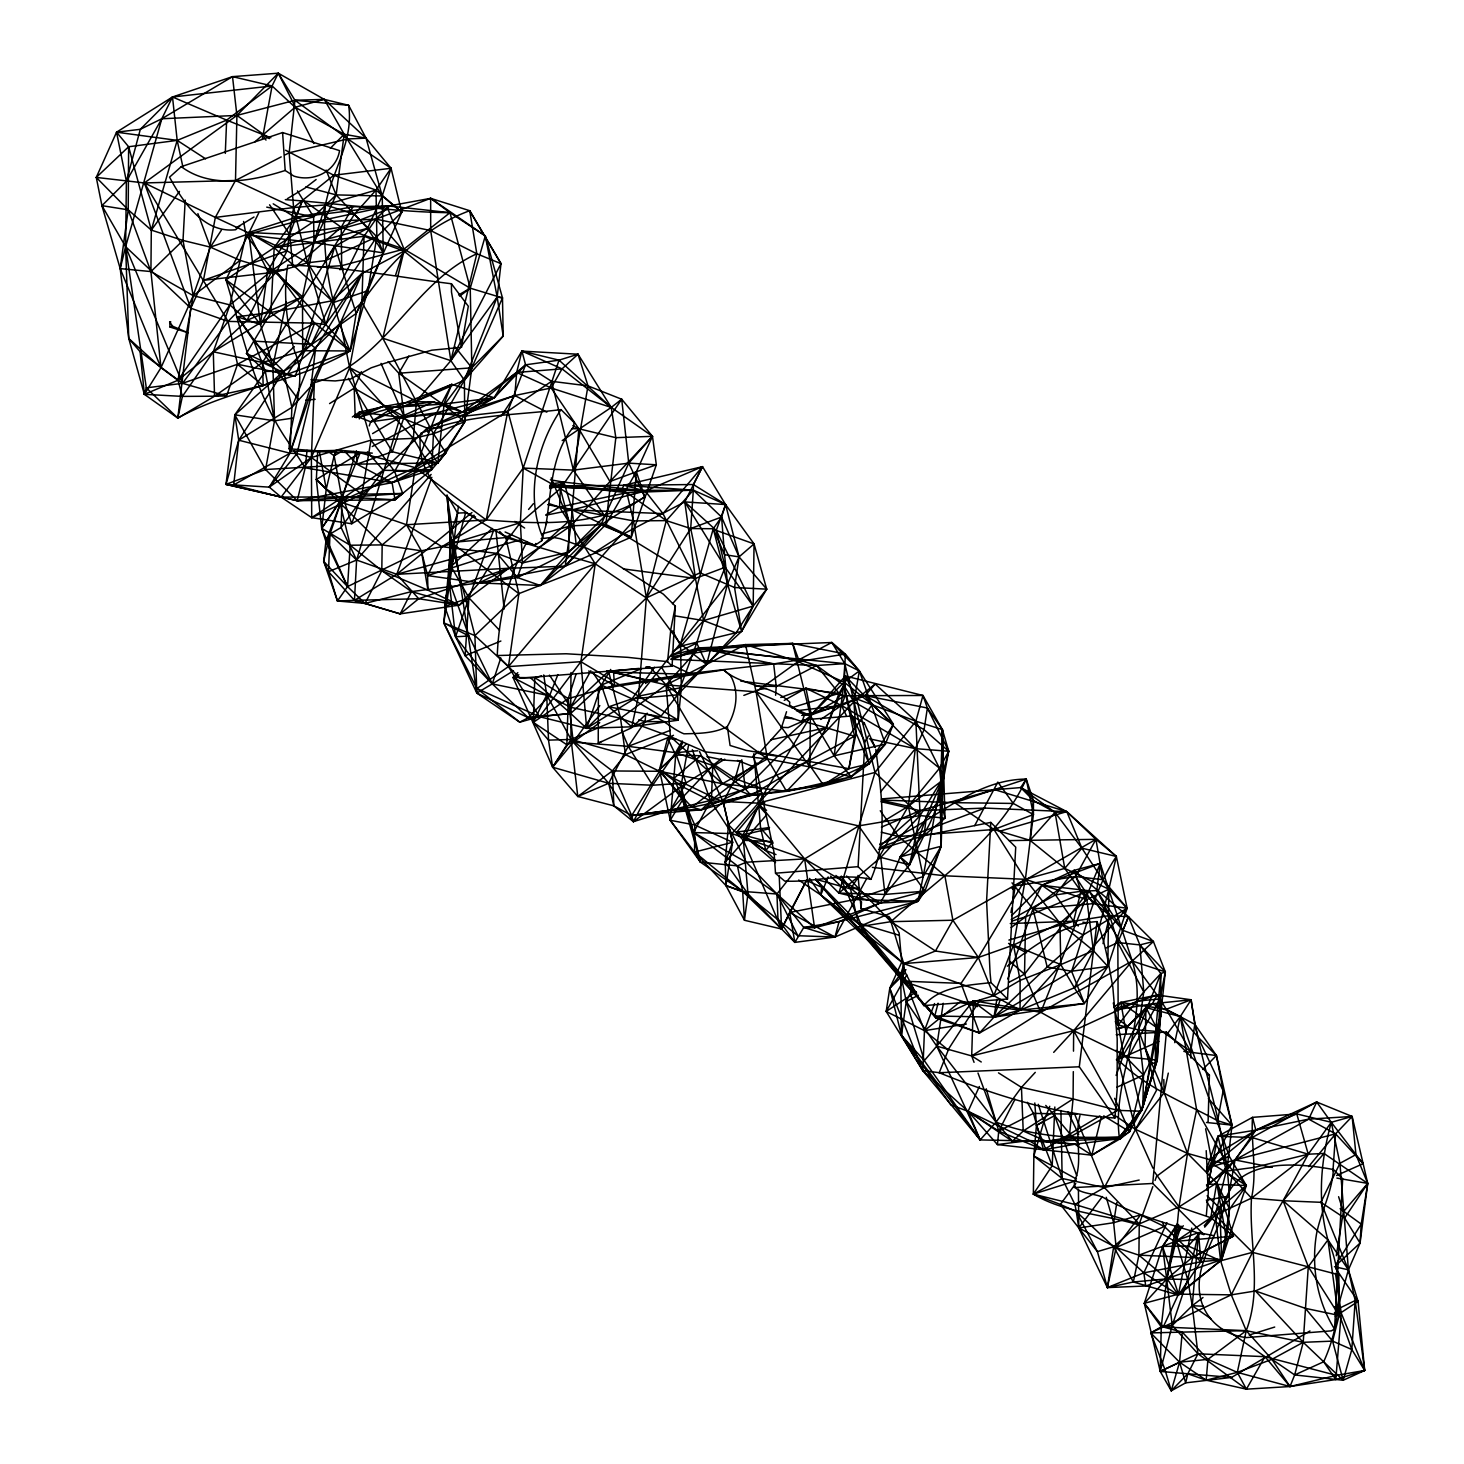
<?xml version="1.0" encoding="UTF-8"?>
<svg xmlns="http://www.w3.org/2000/svg" width="1464" height="1464" viewBox="0 0 1464 1464"><rect width="100%" height="100%" fill="white"/><g stroke="black" fill="none" stroke-linecap="round" stroke-linejoin="round"><path stroke-width="1.5" d="M262.367 138.842L272.084 85.955L226.645 120.121L177.181 140.379L128.631 146.748L96.276 177.419L144.35 182.945L228.055 321.403L237.516 364.262L263.154 385.636L262.513 362.505L334.908 246.3L367.574 228.293L382.232 195.975L391.071 168.269L347.792 138.952L294.959 100.284L278.27 73.2L272.084 85.955L232.52 76.64L236.912 115.418L235.503 180.475L215.336 217.404L203.441 280.338L190.796 308.19L177.821 418.1L214.549 396.213L262.513 362.505L302.664 350.72L356.191 313.461L367.885 290.695L383.257 252.869L382.232 195.975L366.055 138.147L344.186 134.249L295.088 107.256L272.084 85.955L172.514 96.99L161.809 118.749L125.63 246.684L128.759 338.495L140.123 351.726L144.369 394.328L182.396 396.396L214.549 396.213L263.154 385.636L287.255 374.327L350.134 350.957C330.114 304.878 321.403 255.029 325.447 204.905C331.907 170.959 354.013 141.056 348.615 105.298L324.221 99.369L294.959 100.284L236.912 115.418L161.809 118.749L140.324 129.308L116.553 132.181L96.276 177.419L101.931 205.655L120.194 268.607L160.985 367.702L177.986 380.237L182.396 396.396L177.821 418.1L144.369 394.328L128.759 338.495L120.194 268.607L128.21 209.828L128.631 146.748L116.553 132.181L172.514 96.99L232.52 76.64L278.27 73.2L324.221 99.369L366.055 138.147L391.071 168.269L401.758 212.189L356.191 313.461L350.134 350.957C296.277 383.019 232.245 387.594 177.821 418.1L146.309 387.85L125.63 246.684L126.38 181.28L116.553 132.181L177.181 140.379L205.619 158.826M859.551 887.971L850.529 888.886L815.485 879.205L902.867 981.154L936.228 1018.121L968.436 1003.407L993.818 995.685L1013.509 945.03L1025.367 879.315L1033.419 814.551L1033.456 800.534L1026.227 779.068C970.248 779.562 930.061 826.245 879.791 844.179M388.161 361.553L398.757 373.228L444.013 405.125L464.82 421.705L433.435 433.728L413.324 438.395L370.996 440.17L311.375 457.518L269.285 487.146L290.018 453.218L314.376 382.635L362.011 273.384L331.962 300.815L270.895 312.473L237.388 316.755L253.876 341.149L283.558 371.38L234.862 414.824L238.724 440.207L233.691 484.932L281.106 497.101L311.375 457.518L349.64 367.684L361.882 302.572L364.042 236.271L375.919 219.106L388.838 205.985L430.654 198.335L469.724 210.706L500.999 263.648L497.174 297.027L464.363 380.237L433.435 433.728L431.807 469.523L395.005 499.791L297.192 500.688L225.987 484.383L234.862 414.824L265.313 371.362L283.558 371.38C314.431 353.94 335.439 325.374 361.882 302.572C389.57 263.081 423.444 227.597 469.724 210.706L500.999 263.648L450.857 360.656L416.453 401.209L413.324 438.395L394.603 471.371L361.901 494.228L311.722 517.652L281.106 497.101L269.285 487.146L225.987 484.383L238.724 440.207L283.558 371.38L311.484 344.333L362.011 273.384L403.973 251.076L437.974 278.526L450.857 360.656L464.363 380.237L464.82 421.705L445.843 452.87L437.864 462.917L392.096 482.663L297.192 500.688L225.987 484.383L265.533 469.523L356.887 464.143L437.864 462.917L464.82 421.705L471.847 367.812L470.237 288.188L449.979 212.683L430.654 198.335L375.919 219.106L274.189 247.636L225.932 279.77C243.372 336.281 255.12 396.415 290.494 445.257M647.289 713.206L631.24 727.992L598.227 743.145L598.428 689.05L723.673 669.945C742.431 686.506 771.18 684.512 789.791 702.189L789.517 704.824L799.82 712.675L804.761 714.286L801.961 721.587L788.199 727.59L780.715 727.297M682.572 743.2L675.691 755.058L673.824 778.445L694.723 824.964L694.577 852.085L700.378 862.095L742.669 891.375L797.862 935.716L834.974 937.033L918.074 901.275L924.955 891.137L941.169 846.247L943.145 777.018L942.395 729.621L922.961 695.492L845.35 676.002L811.349 714.853L754.289 767.063L710.498 800.863L693.607 832.558L700.378 862.095L737.453 865.883L746.274 862.223L804.651 858.911L858.673 825.897L920.087 815.558L945.03 818.211L942.395 729.621L927.371 708.009L922.961 695.492L845.112 695.729L805.932 688.263L780.751 697.468M904.112 963.605L900.708 974.072L906.253 1001.504L936.759 1046.138L996.051 1122.101C1035.139 1137.308 1077.833 1139.047 1119.301 1137.308L1141.243 1111.231L1157.255 1060.119L1160.604 1015.979L1160.824 973.578L1139.852 944.921L1128.506 916.739L1074.1 870.366L1041.911 885.299L1011.496 915.769M336.061 451.644L334.14 455.725L342.045 499.004L329.986 534.049L323.672 561.353L328.503 571.71L337.452 600.99L354.453 600.35L400.184 613.874L459.367 605.089L479.167 582.91L497.101 553.41L520.379 522.685L560.328 488.628L573.394 470.127L588.016 385.892L578.024 354.215L521.916 351.104L525.576 364.81L507.843 411.219L523.197 468.077L560.328 488.628L568.892 521.202L568.673 552.111L540.308 585.49L479.167 582.91L427.561 575.59L421.339 550.83L406.498 524.734L415.3 467.675L436.73 412.738L451.772 384.392L494.155 397.732L525.576 364.81L559.01 360.162L578.024 354.215L611.238 407.413L652.468 436.327L656.329 464.802L631.277 537.142L565.196 566.202L479.167 582.91L411.476 591.602L365.048 603.424L337.452 600.99L323.672 561.353L325.886 541.424L342.045 499.004L355.715 452.376M570.978 672.543L570.667 713.48L586.661 728.34L631.734 726.803L678.216 720.178L681.327 687.586L680.54 643.977L713.261 528.742L721.569 517.03L725.577 504.549L702.5 466.65L623.902 485.279L549.787 486.121M671.665 659.441L697.413 649.943L745.487 644.599L792.664 643.428L810.379 715.603L809.885 766.935L786.552 791.31L750.995 795.391L691.777 807.231L631.679 815.539L613.855 805.859L577.804 796.471L552.642 767.228L513.059 677.503L517.817 672.635M902.099 961.299L889.783 988.218L886.178 1011.441L922.814 1070.605L980.166 1139.907L1046.54 1141.371L1069.269 1137.382L1073.075 1098.933L1073.313 1071.63M1073.496 1051.152L1073.661 1030.674L1132.221 961.006L1153.412 941.517L1128.506 916.739L1109.639 915.549L1073.57 921.222L1010.27 923.528M911.011 982.472L910.864 995.593L924.461 1030.656L922.814 1070.605L968.107 1111.322L997.423 1144.592L1091.833 1155.188L1120.546 1138.571L1129.604 1131.654L1142.853 1107.296L1155.297 1063.87L1165.344 971.895L1153.412 941.517L1122.943 930.372L1088.85 890.734L1041.911 885.299L1025.642 916.775L1011.148 927.536M820.718 719.446L841.507 705.465L845.112 695.729L845.35 676.002L915.329 748.635L939.522 768.234L940.931 781.52L941.169 846.247L918.074 901.275L814.57 927.737L803.773 927.462L776.927 894.028L746.274 862.223L693.607 832.558L682.627 799.765L680.98 785.967L688.464 745.67M1115.605 1009.995L1152.278 1003.792L1180.295 1016.547L1229.193 1156.139L1246.34 1185.511L1221.671 1259.626L1192.172 1257.466C1152.333 1210.325 1083.214 1223.886 1033.364 1194.13L1033.859 1155.993L1036.439 1125.377L1034.792 1102.978M881.456 798.941L1020.719 787.577L1066.78 811.642L1116.355 856.458L1108.852 889.197L1107.845 966.423L1084.366 1003.517L993.983 1017.132L934.746 1015.979L924.461 1004.341M592.591 672.141L601.393 685.079L608.768 706.819L631.734 726.803L661.124 716.061L677.576 694.869L681.327 687.586L741.589 631.405L753.173 606.059L754.052 543.913L725.577 504.549L693.387 484.529L623.902 485.279L621.267 490.44L556.412 486.908L549.952 485.206M905.996 969.717L900.708 974.072L889.783 988.218L901.476 1035.359L950.85 1104.899L968.107 1111.322L998.759 1131.105L1043.539 1149.826L1074.96 1144.226L1120.546 1138.571L1141.682 1110.169L1155.297 1063.87L1155.718 1031.351L1160.824 973.578L1165.344 971.895L1139.852 944.921L1117.837 942.541L1105.594 948.196M572.131 428.641L578.829 428.769L615.832 437.681L652.468 436.327L628.733 463.136L600.954 524.862L565.196 566.202L508.795 568.27L418.704 598.721L400.184 613.874L365.048 603.424L347.535 586.607L325.886 541.424L321.696 528.321L339.703 501.658L415.3 467.675L464.07 416.197L525.576 364.81L551.562 381.299L588.016 385.892L621.706 399.233L652.468 436.327L609.957 481.51L570.85 525.832L508.795 568.27L479.167 582.91L517.414 577.548L540.308 585.49L565.196 566.202L605.84 524.441L615.832 437.681L611.238 407.413L559.01 360.162L521.916 351.104L516.664 372.442L494.155 397.732L427.214 428.092L383.257 470.292L341.094 527.498L329.986 534.049L328.503 571.71L354.453 600.35L365.048 603.424L381.793 570.686L382.177 544.901L316.352 479.478L317.725 450.875M1008.788 982.362L1024.526 974.182L1088.85 890.734L1132.221 961.006L1165.344 971.895L1159.946 998.979L1157.255 1060.119L1128.305 1057.136L1073.661 1030.674L1040.758 1012.319L1024.526 974.182L1025.642 916.775L1088.85 890.734L1100.251 863.412L1074.1 870.366L1055.489 894.888L1011.185 919.502M1309.951 1330.959L1231.59 1377.404L1185.675 1382.858L1171.255 1390.8L1160.22 1371.402L1161.263 1326.841L1166.68 1279.06L1176.214 1240.594L1175.574 1228.076L1177.934 1224.27M359.32 418.924L359.467 412.079C392.681 404.851 431.002 392.974 462.258 412.208L514.816 395.518L551.159 387.978L611.238 407.413L621.706 399.233L628.733 463.136L644.709 496.9L600.954 524.862L568.673 552.111L517.414 577.548L497.101 553.41L441.89 546.676L421.339 550.83L347.535 586.607L337.452 600.99M1139.175 1180.057L1104.387 1187.542L1062.15 1178.483L1033.364 1194.13L1074.924 1204.469L1104.387 1187.542L1156.542 1090.241L1145.049 1047.584L1145.964 1007.58L1152.278 1003.792L1191.129 999.766C1202.566 1085.849 1246.816 1171.969 1221.671 1259.626L1178.483 1295.091L1133.356 1281.988L1107.37 1287.588L1078.785 1227.967L1060.375 1204.415L1033.364 1194.13L1052.195 1165.747L1054.83 1107.004M672.269 652.084L680.943 646.045L741.589 631.405L766.697 589.15L754.052 543.913L739.046 556.887L727.535 583.898L638.524 696.15L586.661 728.34L539.466 716.701L519.757 722.173L476.825 693.058L447.032 495.198L450.235 535.586L449.027 580.549L444.708 606.517L455.56 636.767L465.131 655.707L492.27 683.908L528.266 717.708L570.667 713.48L601.393 685.079L610.726 669.432M1078.236 926.035L1073.57 921.222L1055.489 894.888L1041.911 885.299L1100.251 863.412L1132.221 961.006L1040.758 1012.319L973.414 1000.754L971.693 1055.928L974.054 1062.333M724.735 759.212L686.067 782.947L652.615 785.253L608.676 783.295L552.642 767.228L548.506 740.125L533.28 722.374L534.817 677.722L541.424 675.874M753.85 753.686L758.297 803.169L804.651 858.911L838.872 893.095L880.395 902.922L918.074 901.275L923.162 876.57L941.169 846.247L940.126 798.118L942.395 729.621L915.897 721.203L856.605 698.914L811.349 714.853L802.327 715.329M225.291 153.391L226.645 120.121L172.514 96.99L140.324 129.308L126.38 181.28L101.931 205.655L125.63 246.684L182.524 383.33L226.572 395.957L237.516 364.262L314.577 323.16L325.886 324.624L350.134 350.957L367.885 290.695L376.852 236.747L376.01 190.082L391.071 168.269L333.774 175.241L293.587 207.559L215.336 217.404L144.35 182.945L236.912 115.418L278.27 73.2L313.827 143.545M233.691 484.932L290.018 453.218L291.885 407.376L283.558 371.38M721.532 758.59L712.785 765.526L711.394 800.222L701.366 809.812L631.679 815.539L612.336 770.961L571.07 739.448L546.712 695.016L543.73 674.941M518.86 674.758L513.059 677.503L546.712 695.016L548.506 740.125L571.07 739.448L620.535 718.257L666.047 684.914L697.413 649.943L792.664 643.428L845.35 654.042L844.161 682.169L834.132 755.808L851.078 776.798L869.177 763.769L885.372 744.078L893.369 724.186L859.35 670.933L845.35 654.042L831.808 642.495L699.371 647.838L671.573 655.323M1177.257 1223.849L1162.562 1246.413L1144.317 1303.308L1160.22 1371.402L1187.798 1373.799L1206.171 1380.168L1246.395 1389.171L1290.004 1386.536L1294.67 1374.934L1323.676 1361.776C1340.878 1324.133 1344.629 1278.346 1327.939 1239.88C1317.124 1201.322 1320.729 1160.495 1331.288 1122.284L1316.685 1102.008L1255.856 1130.098L1213.894 1155.755L1207.013 1171.877M545.871 515.218L572.186 509.875L645.258 491.044L702.5 466.65L693.387 484.529L693.332 490.147L626.83 492.691L560.529 485.279L559.559 507.111L595.244 563.841L646.374 597.916L680.54 643.977L706.581 664.455L736.063 632.942L753.173 606.059L766.697 589.15L739.046 556.887L721.569 517.03L693.332 490.147L623.902 485.279L645.258 491.044L662.972 513.608L695.418 578.426L703.598 620.59L696.736 643.044L677.576 694.869L678.216 720.178L608.768 706.819L586.661 728.34L580.897 661.691L595.244 563.841L633.473 520.891L666.303 520.617L690.697 528.541L713.261 528.742L724.552 554.673L727.535 583.898L741.589 631.405L734.544 587.503L739.046 556.887L725.577 504.549L693.332 490.147L621.267 490.44L551.471 484.419M590.852 670.787L570.594 707.258L571.07 739.448L577.804 796.471L612.336 770.961L659.495 771.29L722.374 783.697L786.552 791.31L823.299 784.942L848.9 768.673L854.5 736.172L843.831 685.317L844.783 663.631L831.808 642.495L798.74 659.825L773.687 663.942L689.727 673.477L614.423 685.5L568.27 698.603L533.28 722.374L566.861 744.755L573.284 742.157L599.746 722.63M921.533 1001.01L902.867 981.154L903.727 963.623L890.917 921.679L846.558 875.984M517.414 577.548L522.465 562.963L520.379 522.685L523.197 468.077L559.01 360.162M325.886 541.424L329.986 534.049L356.612 560.035L396.781 574.309L508.795 568.27L459.367 605.089L418.704 598.721L354.453 600.35L356.612 560.035L400.111 417.277L433.582 401.758L462.258 412.208L516.664 372.442L562.03 368.855L578.024 354.215M527.04 541.643C508.484 576.688 498.748 615.887 497.266 655.524L520.141 678.216L672.086 666.175L675.343 606.133L663.357 594.164L610.671 560.492L587.704 548.579L560.072 538.661L552.752 537.325L541.058 538.715M875.82 749.44C881.273 792.244 888.666 838.835 870.897 879.37L858.105 866.67L864.876 741.662L868.518 735.88M878.638 849.358L924.626 835.578L990.78 822.402L1015.723 847.162L1007.506 998.997L923.839 1005.622L917.763 996.947L905.319 972.572L901.312 958.042L899.152 932.971L893.15 922.521L889.124 916.702L861.125 908.577L861.491 901.842M1334.546 1329.092L1342.689 1178.776L1333.393 1169.535C1295.073 1162.343 1229.906 1157.018 1223.373 1210.179C1216.126 1239.038 1194.24 1265.335 1200.151 1296.39C1204.36 1319.082 1223.922 1335.388 1246.559 1337.565L1331.288 1330.868L1334.546 1329.092C1317.014 1301.075 1311.104 1266.451 1316.52 1233.969C1320.839 1212.082 1332.094 1192.135 1333.393 1169.535M285.187 154.836L289.158 152.787L347.792 138.952L366.055 138.147L348.615 105.298L294.959 100.284L289.158 152.787L293.587 207.559L287.017 250.82L276.476 272.011L325.886 324.624L333.152 302.645L307.532 262.806L287.017 250.82L203.441 280.338L276.476 272.011L314.577 323.16L295.179 376.175L237.516 364.262L182.524 383.33L146.309 387.85L144.369 394.328L177.986 380.237L193.211 295.655L183 240.444L185.214 200.111M1206.757 1168.528L1217.938 1136.284L1255.856 1130.098L1308.688 1119.137L1352.132 1116.465L1355.957 1154.602L1339.944 1163.313L1320.876 1202.31L1348.417 1269.819L1358.08 1301.368L1364.686 1370.469L1343.165 1380.259L1332.588 1341.116L1339.157 1315.459L1337.419 1309.182L1348.417 1269.819L1360.056 1243.101L1361.209 1224.105L1367.724 1183.406L1352.132 1116.465L1316.685 1102.008L1252.104 1137.565L1226.228 1171.127L1206.464 1184.98M1208.074 1122.284L1209.41 1075.034L1166.387 1032.029L1116.19 1034.664M1213.894 1155.755L1207.013 1190.14L1217.938 1136.284L1252.47 1117.361L1296.775 1113.939L1331.288 1122.284L1339.944 1163.313L1348.417 1269.819L1355.188 1300.563L1351.821 1349.515L1343.165 1380.259L1294.67 1374.934L1303.216 1342.323L1308.285 1266.708L1283.104 1200.736L1308.249 1154.199L1331.288 1122.284L1352.132 1116.465L1335.571 1133.831L1308.651 1166.588M323.672 561.353L347.535 586.607L350.225 545.23L339.703 501.658L360.162 452.87L415.3 467.675L486.231 519.94C539.649 524.149 597.861 527.406 644.709 496.9L636.364 471.792L652.468 436.327M546.017 524.496C551.416 491.721 550.885 453.767 573.742 426.683L573.98 422.456L561.023 409.609C514.12 415.483 465.058 414.477 420.9 433.362C412.5 484.309 465.936 513.059 502.609 534.946L527.827 544.26L531.798 543.858M775.609 695.272L776.231 686.433L773.687 663.942L699.371 647.838L670.695 659.221M1332.954 1170.797L1335.571 1133.831L1308.688 1119.137L1235.067 1159.964L1211.039 1166.753L1207.489 1172.518M1206.208 1150.649L1208.312 1192.465L1206.336 1215.34M672.086 666.175L667.547 661.673L670.878 628.989L675.343 606.133M540.308 585.49L600.954 524.862L631.277 537.142L636.364 471.792L656.329 464.802L628.733 463.136L573.394 470.127L523.197 468.077L486.231 519.94L441.89 546.676L427.561 575.59L427.964 590.157L459.367 605.089L411.476 591.602L381.793 570.686L350.225 545.23L321.696 528.321L316.352 479.478L360.162 452.87L353.519 451.498M1179.618 1225.972L1176.342 1234.225L1166.68 1279.06L1144.317 1303.308L1163.239 1326.988L1182.235 1332.112L1207.946 1359.342L1237.318 1372.372L1290.004 1386.536L1335.809 1379.527L1341.225 1313.08L1335.461 1273.351M631.734 726.803L638.524 696.15L646.374 597.916L666.303 520.617L693.332 490.147L690.697 528.541L700.03 572.827L734.544 587.503L766.697 589.15M565.196 566.202L570.85 525.832L578.829 428.769L551.159 387.978L516.664 372.442L514.816 395.518L501.347 415.959M990.78 822.402L986.59 900.946L990.085 973.066L991 982.619L1007.506 998.997M881.237 832.192L898.585 836.511L993.983 829.521L1033.419 814.551L1026.227 779.068L1020.719 787.577L1033.456 800.534L1030.034 840.336L1064.749 868.408L1108.852 889.197L1127.134 908.229L1107.845 966.423L1074.375 987.797L1020.042 1010.16L979.471 1032.998L936.228 1018.121L815.485 879.205L858.178 922.979L916.72 993.196M1202.987 1297.525L1192.245 1305.705L1172.225 1325.414L1161.263 1326.841L1144.317 1303.308L1178.483 1294.139L1231.297 1294.853L1255.435 1290.974L1303.216 1342.323L1323.676 1361.776L1335.809 1379.527L1364.686 1370.469L1351.821 1349.515L1332.588 1341.116L1303.216 1342.323L1271.923 1359.324L1237.318 1372.372L1206.171 1380.168L1207.946 1359.342L1246.23 1330.666C1262.627 1287.734 1248.737 1242.588 1251.5 1198.138C1257.356 1171.255 1250.86 1144.39 1252.47 1117.361L1255.856 1130.098L1235.067 1159.964L1206.867 1186.261M866.889 878.144L834.974 937.033L794.861 942.395L781.575 929.018L744.462 920.27L725.943 885.574L725.229 862.186L728.486 824.781L723.253 802.052L699.444 751.398M1161.263 1326.841L1150.722 1332.917L1164.832 1369.206L1171.255 1390.8L1179.563 1362.197L1182.235 1332.112L1246.23 1330.666L1303.216 1342.323M1336.101 1265.244L1360.056 1243.101L1367.724 1183.406L1323.987 1153.467L1283.104 1200.736L1252.507 1252.342L1231.297 1294.853L1150.722 1332.917L1179.563 1362.197L1185.675 1382.858L1187.798 1373.799L1197.955 1353.779L1192.245 1305.705L1198.577 1232.615L1214.04 1235.762M505.098 531.981L534.909 545.34L541.698 540.765L542.558 536.904C525.375 495.912 536.519 445.367 561.023 409.609M645.661 715.146L645.075 721.642L628.221 746.329L608.676 783.295L577.804 796.471M1079.993 1115.495C1074.247 1135.973 1082.61 1157.621 1075.839 1178.154C1067.549 1195.484 1096.39 1191.897 1105.119 1198.595C1136.284 1215.669 1170.23 1224.471 1203.939 1234.646L1152.754 1183.461L1166.387 1032.029M1075.765 1183.516L1060.375 1204.415L1076.314 1211.606L1113.647 1246.761L1138.901 1255.16L1175.665 1241.399L1210.801 1217.737L1216.749 1182.894L1227.582 1164.685L1231.993 1125.102L1216.419 1055.544L1194.807 1024.342L1191.129 999.766L1157.347 995.026L1120.838 1002.419L1113.903 1006.939M447.032 495.198L451.187 542.522L443.812 622.877L476.825 693.058L528.266 717.708L570.667 713.48L530.389 677.722M307.037 450.381L305.226 467.84L297.192 500.688L402.692 493.459L394.603 471.371L370.996 440.17L349.64 367.684L340.398 322.391L311.082 385.178L290.018 453.218L238.724 440.207L291.885 407.376L314.376 382.635C385.105 363.109 411.951 283.211 476.825 253.784L500.999 263.648M980.056 1000.022L948.892 1048.499L939.248 1072.728C995.209 1095.511 1054.464 1114.104 1114.928 1118.002L1117.16 1089.637L1117.197 1038.873L1112.823 987.011C1108.779 965.069 1105.32 942.157 1097.067 921.625C1063.376 923.4 1033.181 946.128 1007.342 966.203M344.552 451.15L356.887 464.143L392.297 451.754L437.864 462.917L444.013 405.125L471.847 367.812L503.213 336.043L502.481 297.924L485.298 235.887L430.654 198.335L430.69 230.562L437.974 278.526M917.123 996.014L909.784 984.43L873.221 945.396L820.792 894.98L821.67 887.202L807.725 881.035M347.535 586.607L321.696 528.321L326.252 489.067L334.14 455.725L336.354 451.937M289.122 448.789L317.176 450.894L340.343 450.29L372.295 453.126L290.714 450.912L289.122 448.789C289.817 415.739 308.684 383.696 294.502 351.086C286.615 323.27 282.918 293.825 287.822 265.13C342.704 266.283 397.11 277.025 451.443 283.76L468.315 306.232L461.453 347.334L431.807 350.189L385.032 363.182L371.234 367.793L350.152 379.194L335.201 380.933L310.99 379.67M557.894 674.593L549.549 695.766L492.27 683.908L455.56 636.767L449.027 580.549L458.433 506.324M673.477 735.294L667.657 738.259L659.441 769.643L670.219 820.279L694.577 852.085L742.669 891.375L781.575 929.018L789.663 912.493L854.573 899.537L923.162 876.57L908.339 806.243L915.329 748.635L924.095 729.676L927.371 708.009L865.059 695.583L841.507 705.465L801.961 715.457M1114.928 1118.002L1079.297 1066.78L1097.067 921.625M311.082 385.178L315.638 348.359L362.011 273.384M1100.251 863.412L1096.774 890.569L1109.639 915.549L1117.837 942.541L1143.768 991.915L1138.37 1029.942L1143.476 1075.088L1142.853 1107.296L1119.301 1137.308L1069.269 1137.382L1117.691 1110.352L1141.243 1111.231L1157.255 1060.119M924.955 891.137L884.988 894.431L838.872 893.095L880.761 857.355L920.087 815.558L943.749 776.817L940.126 798.118L900.14 856.861L924.955 891.137L880.395 902.922L804.651 858.911L776.927 894.028L777.97 918.916L794.861 942.395L803.773 927.462L839.055 921.753L880.395 902.922L884.988 894.431L909.565 864.876L924.04 835.432L926.511 816.326L943.749 776.817L915.897 721.203L875.216 684.036L856.605 698.914L758.297 803.169L731.927 833.583L693.607 832.558L680.98 785.967L659.441 769.643L686.159 744.169M96.276 177.419L128.21 209.828L151.304 230.104L183 240.444L210.359 247.123L245.989 234.752L314.01 242.621L383.257 252.869L367.574 228.293L314.01 242.621L272.414 270.108L229.903 304.915L177.986 380.237L213.305 351.781L262.513 362.505L287.255 374.327L302.664 350.72L302.499 296.826L314.01 242.621L336.134 194.895L344.186 134.249L324.221 99.369L295.088 107.256L254.59 142.081M762.854 795.904L743.401 840.318L747.976 893.809L744.462 920.27L742.669 891.375L737.453 865.883L693.607 832.558M942.908 1073.149L922.814 1070.605L901.476 1035.359L906.253 1001.504L913.024 987.633M499.645 531.432L505.739 537.562L518.878 593.634L508.429 666.614L539.466 716.701L580.897 661.691L646.374 597.916L690.697 528.541L721.569 517.03L724.552 554.673L739.046 556.887M680.98 785.967L710.498 800.863L758.297 803.169L858.673 825.897L880.761 857.355L884.988 894.431L900.14 856.861C936.887 834.389 941.114 789.59 948.709 751.27L942.395 729.621M1035.268 1072.362L1021.451 1087.368L996.051 1122.101L980.166 1139.907L924.315 1060.631L936.759 1046.138L943.237 1003.279M1114.324 1011.295L1120.838 1002.419L1166.259 1009.282L1194.807 1024.342L1190.689 1051.481L1191.019 1058.124M1207.123 1195.832L1219.805 1208.111L1221.671 1259.626L1200.901 1261.785L1143.841 1272.838L1107.37 1287.588L1113.647 1246.761L1139.266 1223.941L1178.996 1206.922L1216.749 1182.894L1229.595 1209.136L1221.671 1259.626L1145.745 1285.996L1107.37 1287.588L1097.414 1251.61L1076.314 1211.606L1074.924 1204.469L1062.15 1178.483L1038.287 1104.314M475.562 516.975L465.625 512.748L451.058 566.458L444.708 606.517L468.938 597.861L493.862 529.712M1115.367 1008.733L1157.347 995.026L1166.259 1009.282L1191.129 999.766L1180.295 1016.547L1196.637 1109.675L1187.524 1153.394L1178.996 1206.922L1175.665 1241.399L1233.457 1236.128L1216.749 1182.894L1187.524 1153.394L1135.515 1129.348L1114.836 1115.458M1107.37 1287.588L1116.172 1247.493L1113.628 1222.715L1116.867 1202.401M926.419 1005.457L934.746 1015.979L979.471 1032.998L993.983 1017.132L996.874 999.326M1010.984 912.511L1011.716 908.064M1012.429 903.617L1015.321 885.812L1095.932 839.348L1116.355 856.458L1127.134 908.229L1071.593 971.218L993.983 1017.132L972.645 1001.12M1336.266 1255.728L1343.366 1211.771L1338.608 1196.71M998.485 1072.856L1021.451 1087.368L1023.208 1131.013L1046.54 1141.371L1082.134 1137.748L1120.546 1138.571L1119.301 1137.308C1111.816 1077.87 1150.521 1020.298 1132.221 961.006L1159.946 998.979L1160.604 1015.979L1155.718 1031.351L1142.853 1107.296L1120.546 1138.571L1046.54 1141.371L1012.484 1141.316L968.107 1111.322L979.343 1086.526M370.996 440.17L361.901 494.228L351.708 523.764L311.722 517.652L311.375 457.518L314.376 382.635L297.009 453.565L269.285 487.146M1178.721 1224.965L1175.574 1228.076L1166.68 1279.06L1172.225 1325.414L1160.22 1371.402L1197.955 1353.779L1264.987 1356.671L1336.431 1375.373L1364.686 1370.469L1355.188 1300.563L1337.419 1309.182L1351.821 1349.515M831.808 642.495L859.35 670.933L853.933 701.86L856.111 733.208L848.9 768.673L757.675 752.093M297.192 500.688L265.533 469.523L274.518 420.808L272.908 366.146L286.194 301.95M1204.268 1225.697L1228.406 1196.308L1235.067 1159.964L1335.571 1133.831L1363.185 1163.66L1336.577 1175.501M1206.391 1170.395L1212.357 1163.825L1231.993 1125.102L1217.609 1120.71L1223.154 1090.772L1216.419 1055.544L1198.01 1037.098L1180.295 1016.547L1145.964 1007.58L1127.701 1026.173L1118.002 1059.625L1135.515 1129.348L1152.918 1168.144M923.162 876.57L940.931 781.52L948.709 751.27L927.371 708.009M1336.431 1375.373L1290.004 1386.536L1271.923 1359.324L1246.23 1330.666L1163.239 1326.988L1178.483 1294.139L1191.769 1228.095M1141.682 1110.169L1160.604 1015.979M1154.748 1172.225L1178.996 1206.922L1210.801 1217.737L1233.457 1236.128L1192.172 1257.466L1167.064 1278.841L1133.356 1281.988L1138.901 1255.16L1139.266 1223.941L1152.809 1186.664M1135.515 1129.348L1164.155 1092.693L1168.309 1073.112M1174.769 1042.661L1180.295 1016.547L1166.826 1034.371M922.961 695.492L915.897 721.203L920.087 815.558L909.565 864.876L880.761 857.355M182.396 396.396L213.305 351.781L229.903 304.915L245.989 234.752L243.573 221.467M1229.54 1331.837L1264.987 1356.671L1246.395 1389.171L1197.955 1353.779L1172.225 1325.414L1187.688 1279.481L1198.577 1232.615L1176.214 1240.594L1187.688 1279.481L1192.245 1305.705L1210.893 1318.771M1103.033 943.603L1109.639 915.549L1080.926 891.302L1074.1 870.366M273.219 203.825L295.435 217.477L312.418 222.418L375.919 219.106L403.973 251.076L382.781 338.202L433.435 433.728L445.843 452.87L431.807 469.523L392.096 482.663L305.226 467.84L294.173 450.894M361.882 302.572L382.781 338.202L450.857 360.656L476.825 253.784L469.724 210.706M1073.826 925.669L1073.57 921.222L1080.926 891.302L1096.774 890.569L1122.943 930.372L1128.506 916.739L1117.837 942.541L1118.221 1024.983L1123.583 1054.684L1116.117 1075.454M1046.54 1141.371L1074.96 1144.226L1091.833 1155.188L1101.367 1116.849M1020.719 787.577L1055.05 812.355L1081.878 848.168L1108.852 889.197L1093.37 950.648L1074.375 987.797L1084.366 1003.517L1020.042 1010.16L993.983 1017.132L1000.095 1000.168M464.363 380.237L471.847 367.812L502.481 297.924L470.237 288.188L404.009 249.118L388.015 209.206L388.838 205.985L449.979 212.683L485.298 235.887L497.174 297.027L503.213 336.043L464.363 380.237L416.453 401.209L349.64 367.684L413.324 438.395L431.807 469.523L394.603 471.371M608.768 706.819L632.064 698.822L677.576 694.869L706.581 664.455L727.535 583.898L713.261 528.742M938.076 1003.206L934.746 1015.979L936.228 1018.121M803.773 927.462L834.974 937.033L839.055 921.753M541.698 540.765L546.896 521.623M761.463 788.364L735.202 778.592L700.542 755.735L673.824 778.445L670.219 820.279L694.723 824.964L723.253 802.052L735.202 778.592L740.089 761.262M172.514 96.99L177.181 140.379L151.304 230.104L150.92 271.572L160.985 367.702L144.369 394.328M459.623 296.149L470.237 288.188L485.298 235.887M1060.924 1110.517L1062.15 1178.483L1033.859 1155.993L1044.033 1121.058L1049.743 1106.272M838.872 893.095L875.014 772.425L915.897 721.203M325.886 324.624L307.532 262.806L325.447 204.905L376.01 190.082L401.758 212.189L376.852 236.747L333.152 302.645L367.885 290.695M576.176 673.733L568.27 698.603L566.861 744.755L552.642 767.228L573.284 742.157L599.819 705.593M1084.366 1003.517L1071.593 971.218C1085.153 932.495 1093.059 890.99 1116.355 856.458L1081.878 848.168L1066.78 811.642L994.587 789.627L919.978 810.672L881.419 827.142M786.552 711.724L781.136 728.669L759.67 752.642L746.292 750.41L730.078 745.487L727.315 726.528C736.355 711.065 739.576 692.216 730.756 675.929L723.673 669.945M395.555 275.232L404.009 249.118L449.979 212.683C394.749 212.134 340.142 203.496 285.315 199.616M499.553 630.325L468.938 597.861L451.058 566.458L450.235 535.586L457.573 513.077L448.094 496.991M500.798 657.94L492.27 683.908L476.825 693.058L474.903 635.596L451.187 542.522L474.007 515.127M1176.214 1240.594L1181.045 1226.082M369.257 425.933L370.667 421.797L393.944 407.248L451.772 384.392L443.812 404.064L393.944 407.248L384.501 405.839L354.489 416.233M586.661 728.34L601.393 685.079L641.507 668.645M926.511 816.326L909.565 864.876L900.14 856.861L941.169 846.247M128.759 338.495L160.985 367.702L193.211 295.655L210.359 247.123L221.467 230.031M674.483 615.758L703.598 620.59L753.173 606.059L725.138 567.263L716.28 530.407L725.577 504.549L684.786 501.914L623.207 534.122L595.153 552.148M1007.744 978.959L1032.98 908.924L1075.491 876.533L1095.932 839.348L1066.78 811.642L984.851 808.073L919.978 810.672L881.053 801.686M354.453 600.35L396.781 574.309L431.825 477.337M1155.078 1180.46L1156.578 1176.324L1187.524 1153.394L1227.582 1164.685L1246.34 1185.511L1229.595 1209.136M806.701 880.34L781.575 929.018L747.976 893.809L725.229 862.186L732.567 842.276L723.253 802.052L673.824 778.445L659.441 769.643L675.691 755.058L700.542 755.735M948.599 1050.255L924.461 1030.656L934.526 1003.535M552.642 767.228L571.07 739.448L625.457 754.601L659.495 771.29L691.777 807.231L701.366 809.812L745.341 789.005L777.64 756.229L826.19 727.718L843.831 685.317L856.111 733.208L854.5 736.172L807.176 761.664L745.341 789.005L711.394 800.222L670.622 810.068L633.381 821.688L631.679 815.539L670.622 810.068L701.366 809.812L750.995 795.391L807.176 761.664L826.19 727.718L839.037 693.387L843.831 685.317L816.601 665.516L798.74 659.825L699.371 647.838L697.413 649.943M317.377 267.217L341.661 265.698L404.009 249.118L341.24 227.268L302.645 199.928L289.634 234.386L267.583 271.096L260.464 324.587L272.908 366.146L298.51 399.617M1088.85 890.734L1040.758 1012.319L971.693 1055.928L936.759 1046.138L973.414 1000.754M1116.337 1059.808L1123.583 1054.684L1138.37 1029.942L1160.824 973.578L1143.768 991.915L1118.221 1024.983L1115.257 1021.689M291.885 407.376L315.638 348.359L270.895 312.473L225.932 279.77L258.744 212.957M672.635 630.911L680.943 646.045L703.598 620.59L725.138 567.263L684.786 501.914L702.5 466.65L662.972 513.608L572.186 509.875L547.664 504.604M339.996 269.834L341.661 265.698L341.24 227.268L352.952 206.735L388.838 205.985L312.418 222.418L274.189 247.636L270.895 312.473L246.428 353.483L265.313 371.362L274.518 420.808L292.58 418.137M993.983 1017.132L1047.163 966.972L1071.593 971.218L1107.845 966.423L1093.37 950.648L1060.796 964.611L1020.042 1010.16L993.818 995.685L903.727 963.623L867.786 935.642L820.792 894.98L828.167 876.936M265.313 371.362L253.876 341.149L311.484 344.333L331.962 300.815L274.189 247.636L295.435 217.477L302.645 199.928M361.37 371.673L354.197 388.161L355.221 417.203M863.54 724.497L864.236 722.887L851.847 715.988L802.455 719.885M534.909 545.34L535.787 543.455M1308.688 1119.137L1316.685 1102.008M533.28 722.374L546.712 695.016L570.594 707.258L620.535 718.257L670.457 736.648L705.3 751.874L767.447 758.938L809.885 766.935L851.078 776.798L885.372 744.078L859.35 670.933L844.783 663.631L711.065 650.345L671.811 656.677M943.145 777.018L940.931 781.52L908.339 806.243L881.456 822.53M331.962 300.815L364.042 236.271L403.973 251.076M400.184 613.874L411.476 591.602M1014.973 1099.281L998.759 1131.105L997.423 1144.592L1029.064 1140.438L1074.96 1144.226M1113.299 1002.95L1118.221 1024.983L1138.37 1029.942L1150.301 1061.949L1143.476 1075.088L1129.604 1131.654L1091.833 1155.188M794.861 942.395L789.663 912.493L806.591 880.23M682.316 741.004L675.581 752.679L652.615 785.253L633.381 821.688L613.855 805.859L608.676 783.295L573.284 742.157L568.27 698.603L534.817 677.722L513.059 677.503M974.695 825.623L997.844 782.087L1013.308 803.443L1033.419 814.551M798.703 880.047L820.792 894.98L861.839 926.255L890.917 921.679C938.955 877.668 998.539 840.428 1026.227 779.068L954.711 802.675L881.31 800.021M1217.609 1120.71C1183.095 1101.898 1146.074 1088.191 1118.002 1059.625L1145.964 1007.58L1159.634 1033.694M875.216 684.036L865.059 695.583L924.095 729.676L948.709 751.27L939.522 768.234L908.339 806.243L875.856 862.607M966.35 1024.013L924.461 1030.656L886.178 1011.441L906.82 974.859M126.38 181.28L161.809 118.749L232.52 76.64M1081.878 848.168L1064.749 868.408L1025.367 879.315L952.881 920.234L935.459 951.014L903.727 963.623L861.839 926.255L840.208 877.229M551.159 387.978L562.03 368.855L521.916 351.104L494.155 397.732L464.07 416.197L436.73 412.738L370.667 421.797L358.991 417.203L354.562 417.057M573.284 742.157L628.221 746.329L675.581 752.679L686.067 782.947L670.622 810.068L712.785 765.526L745.341 789.005L750.995 795.391L823.299 784.942L851.078 776.798L786.552 791.31L767.447 758.938L756.083 691.832L745.487 644.599L666.047 684.914L608.567 671.299L570.594 707.258L549.494 675.124M1157.347 995.026L1152.278 1003.792L1127.701 1026.173L1116.776 1029.101M356.155 417.771L359.467 412.079L400.111 417.277L462.258 412.208M542.211 533.811L570.85 525.832L605.84 524.441L636.364 471.792L609.957 481.51L578.829 428.769L572.827 425.658M348.432 378.389L392.297 451.754L404.156 416.801L398.757 373.228L408.859 355.898M286.322 280.301L260.464 324.587L237.388 316.755L272.908 366.146L294.282 346.639M845.112 695.729L811.349 714.853L758.297 803.169L875.014 772.425L920.087 815.558M979.471 1032.998L961.043 983.387L978.373 957.474L1025.367 879.315L993.983 829.521L954.711 802.675L1013.308 803.443M682.627 799.765L670.219 820.279L700.378 862.095L682.627 799.765L659.441 769.643M807.176 761.664L823.299 784.942L869.177 763.769L893.369 724.186L872.251 704.678L844.161 682.169L798.081 661.655L745.487 644.599M140.123 351.726L182.524 383.33L228.055 321.403L276.476 272.011L307.532 262.806L325.411 260.665L354.361 214.311L376.01 190.082L333.774 175.241L285.572 150.225M631.679 815.539L659.495 771.29L670.457 736.648L666.047 684.914L650.217 667.346L645.862 667.127M1335.717 1264.786L1361.209 1224.105L1340.127 1208.715M861.839 926.255L873.221 945.396L858.178 922.979L850.529 888.886L859.039 876.058M1360.056 1243.101L1344.647 1218.066L1367.724 1183.406L1355.957 1154.602L1331.288 1122.284M1076.314 1211.606L1078.785 1227.967L1116.172 1247.493L1143.841 1272.838L1178.483 1295.091L1200.901 1261.785L1219.805 1208.111L1246.34 1185.511L1212.357 1163.825L1205.622 1128.817M427.561 575.59L497.101 553.41L522.465 562.963L568.673 552.111L604.907 516.17L573.394 470.127L621.706 399.233M321.696 528.321L342.045 499.004L383.257 470.292L427.488 470.914M1166.991 1222.751L1143.841 1272.838L1145.745 1285.996M601.393 685.079L632.064 698.822L654.445 667.291M753.503 755.387L774.072 852.469L775.499 873.331L784.649 881.053C813.325 882.737 842.129 872.562 870.897 879.37M1175.574 1228.076L1162.562 1246.413L1166.68 1279.06L1187.688 1279.481M179.486 191.4L151.304 230.104L128.631 146.748M450.857 360.656L497.174 297.027L502.481 297.924M1246.395 1389.171L1237.318 1372.372L1246.23 1330.666L1231.297 1294.853L1220.628 1260.815L1188.237 1246.029L1162.562 1246.413L1178.483 1294.139L1220.628 1260.815L1252.507 1252.342L1338.846 1274.796L1339.157 1315.459L1305.357 1308.34L1255.435 1290.974L1308.285 1266.708L1327.939 1239.88L1283.104 1200.736L1251.5 1198.138L1215.211 1215.12L1204.707 1227.143M872.251 704.678L834.132 755.808L809.885 766.935L756.083 691.832L666.047 684.914L705.3 751.874L722.374 783.697L750.995 795.391M1162.471 1222.385L1164.374 1226.484L1140.529 1214.919L1116.172 1247.493L1164.374 1226.484L1200.901 1261.785L1198.504 1232.725M1102.392 1196.546L1078.785 1227.967L1097.414 1251.61L1113.647 1246.761L1133.356 1281.988M1012.594 889.417L1015.321 885.812L1075.491 876.533L1102.868 879.699L1127.134 908.229L1083.214 934.929L1047.163 966.972L1032.98 908.924L1012.008 882.829M666.047 684.914L767.447 758.938L722.374 783.697L670.457 736.648L625.457 754.601L612.336 770.961L613.855 805.859M880.541 791.951L915.329 748.635L948.709 751.27M1176.342 1234.225L1183.296 1225.752M923.839 1005.622C939.815 986.352 967.96 985.29 991 982.619M725.229 862.186L766.441 815.064M528.577 509.435L533.372 503.726M513.425 670.787L492.27 683.908L468.919 636.017L449.027 580.549L454.535 549.97L451.187 542.522L505.739 537.562L595.244 563.841L508.429 666.614L476.935 688.538L443.812 622.877L454.535 549.97L450.235 535.586M1343.366 1211.771L1367.724 1183.406L1336.888 1178.081M328.503 571.71L356.612 560.035L431.13 474.428M1188.237 1246.029L1200.224 1232.285M672.47 603.754L695.418 578.426L725.138 567.263M1053.696 1052.36L1073.661 1030.674L1138.169 1000.955L1159.946 998.979L1128.305 1057.136L1141.243 1111.231M181.28 166.658C211.09 189.039 252.192 181.005 285.187 170.483L293.843 176.083C313.113 182.451 336.281 171.617 339.557 150.627L282.589 132.565L181.28 166.658L169.55 177.144C182.561 201.593 203.917 233.508 235.667 229.738L239.986 225.804M549.549 695.766L528.266 717.708L519.757 722.173L476.935 688.538L539.466 716.701M1171.255 1390.8L1187.798 1373.799L1231.59 1377.404M1202.731 1069.452L1216.419 1055.544L1183.864 1051.427M330.352 148.285L344.186 134.249L382.232 195.975L401.758 212.189M845.35 654.042L798.081 661.655L756.083 691.832L810.379 715.603L844.161 682.169L859.35 670.933M905.045 973.176L889.783 988.218L922.814 1070.605M226.572 395.957L214.549 396.213L213.305 351.781L302.499 296.826L272.414 270.108L245.989 234.752L313.589 216.91L336.134 194.895L382.232 195.975M183 240.444L150.92 271.572L120.194 268.607L125.63 246.684L190.796 308.19L228.055 321.403L314.577 323.16L350.134 350.957L302.664 350.72L334.908 246.3L356.191 313.461M500.889 641.031L465.131 655.707L468.938 597.861L455.56 636.767L468.919 636.017L443.812 622.877L474.903 635.596L518.878 593.634L595.244 563.841M752.697 756.705L758.334 751.361M747.976 893.809L725.943 885.574L732.567 842.276L728.486 824.781L762.287 792.902M213.305 351.781L247.068 320.287L302.499 296.826M451.058 566.458L492.142 528.486M645.496 683.487L648.827 680.467L657.592 681.217M522.465 562.963L568.892 521.202M880.706 845.533L919.978 810.672M903.727 963.623L978.373 957.474L1013.509 945.03L1059.954 923.235L1086.874 899.628L1108.852 889.197M296.515 265.771L341.24 227.268L388.015 209.206M350.225 545.23L382.177 544.901L406.498 524.734L486.231 519.94L507.843 411.219L551.562 381.299L573.394 470.127M281.106 497.101L342.887 496.955L395.005 499.791L402.692 493.459L361.901 494.228L311.375 457.518L297.009 453.565L290.018 453.218M418.704 598.721L396.781 574.309L471.957 512.546M924.04 835.432L945.03 818.211L940.126 798.118M1211.039 1166.753L1255.856 1130.098L1296.775 1113.939L1308.249 1154.199L1251.5 1198.138L1226.228 1171.127L1217.938 1136.284L1252.104 1137.565L1308.249 1154.199L1323.987 1153.467M924.461 1030.656L959.853 1001.998L977.458 1006.591M316.132 179.505L304.951 188.106L287.328 198.701M691.777 807.231L722.374 783.697M193.211 295.655L240.114 260.372L272.414 270.108L247.068 320.287L229.903 304.915L193.211 295.655L150.92 271.572L128.21 209.828L101.931 205.655M686.067 782.947L633.381 821.688L608.676 783.295M735.202 778.592L757.053 762.927M562.194 440.609L611.238 407.413L562.03 368.855M916.281 991.769L886.178 1011.441M1335.351 1316.429L1358.08 1301.368L1335.735 1268.538M352.348 416.984L359.467 412.079M311.722 517.652L342.887 496.955L351.708 523.764L402.692 493.459M981.264 1061.986L971.693 1055.928L1073.661 1030.674L1117.691 1110.352L1073.075 1098.933L1023.208 1131.013L1012.484 1141.316L996.051 1122.101L977.989 1073.002M556.412 486.908L563.896 482.15L645.258 491.044L556.412 486.908L560.529 485.279L549.531 487.164M329.583 403.588L354.197 388.161L404.156 416.801L437.864 462.917M415.3 467.675L507.843 411.219L464.07 416.197M236.125 227.835L254.022 217.001M900.708 974.072L901.476 1035.359L980.166 1139.907L968.107 1111.322L1029.064 1140.438L1043.539 1149.826L1099.958 1115.897M372.588 433.6L400.111 417.277L427.214 428.092L440.572 427.891M727.315 726.528C714.341 733.519 698.401 733.446 683.944 733.812C671.061 728.706 661.618 717.049 647.143 714.505M458.58 294.996L470.237 288.188M1011.386 888.062L1015.321 885.812M1076.461 1179.014L1052.195 1165.747L1036.439 1125.377L1044.033 1121.058M341.734 451.424L334.14 455.725L328.778 451.9M505.739 537.562L509.582 535.385M546.109 514.724L559.559 507.111L626.83 492.691L666.303 520.617M784.247 700.378L805.932 688.263L841.507 705.465L915.329 748.635L869.305 738.808M356.411 450.729L356.887 464.143L392.096 482.663L445.843 452.87M1036.439 1125.377L1054.629 1115.641L1079.224 1144.866M372.259 446.52L436.73 412.738L494.155 397.732L443.812 404.064M190.796 308.19L144.35 182.945L235.503 180.475L281.216 156.886M1233.457 1236.128L1192.172 1257.466L1138.901 1255.16L1167.064 1278.841L1178.483 1295.091M918.367 995.282L906.253 1001.504L924.315 1060.631L901.476 1035.359M598.227 743.145L601.521 741.516M670.512 655.835L696.736 643.044L706.581 664.455M1160.22 1371.402L1179.563 1362.197L1207.946 1359.342M700.03 572.827L646.374 597.916L633.473 520.891L626.83 492.691L621.267 490.44M325.411 260.665L376.852 236.747L383.257 252.869M370.667 421.797L451.772 384.392M764.885 802.894L758.755 805.731L736.813 832.083L765.818 850.511L776.012 854.573M1116.995 1087.185L1143.476 1075.088L1123.583 1054.684L1115.879 1050.347M1212.357 1163.825L1229.193 1156.139M1118.002 1059.625L1158.848 1041.471M621.45 730.262L628.221 746.329L670.347 730.335M879.388 847.766L984.851 808.073M737.453 865.883L776.927 894.028L814.57 927.737L880.395 902.922M170.025 327.039L172.551 326.197L188.106 332.786L170.025 327.039L169.678 321.805L170.812 321.86M225.932 279.77L260.464 324.587L248.66 232.52L295.435 217.477L352.952 206.735M1011.551 921.222L1025.642 916.775M1033.364 1194.13L1076.186 1180.698M520.379 522.685L441.89 546.676L406.498 524.734L339.703 501.658M791.621 707.734L839.037 693.387L816.601 665.516L672.251 659.404M549.695 488.537L560.529 485.279M622.2 669.634L613.599 672.177L607.084 670.915M444.013 405.125L404.156 416.801L381.043 363.365M1000.095 831.149L1066.78 811.642L1055.05 812.355L1033.456 800.534M1008.879 940.071L1073.57 921.222M1078.419 1189.152L1078.785 1227.967L1113.628 1222.715L1140.529 1214.919M723.253 802.052L761.28 791.072M743.84 695.4L759.395 689.452L766.477 688.409M396.781 574.309L520.178 539.942M1274.723 1327.043L1249.176 1335.022M1153.412 941.517L1139.852 944.921L1143.768 991.915M1308.249 1154.199L1254.556 1167.339L1226.228 1171.127L1215.211 1215.12L1220.628 1260.815M848.9 768.673L869.177 763.769L844.783 663.631L816.601 665.516L776.231 686.433L755.845 685.994M769.094 828.807L742.943 834.883L736.813 832.083L769.515 827.526M885.372 744.078L834.132 755.808L810.379 715.603M770.888 739.778L826.19 727.718L854.5 736.172M1116.959 1028.387L1127.701 1026.173L1115.605 1017.59M474.903 635.596L508.429 666.614L580.897 661.691L638.524 696.15L681.327 687.586M1206.299 1200.169L1228.406 1196.308M1055.489 894.888L1080.926 891.302M341.24 227.268L289.634 234.386L248.66 232.52L267.583 271.096L286.688 269.321M433.582 401.758L393.944 407.248L358.991 417.203L384.501 405.839L400.111 417.277M550.409 483.98L563.896 482.15L572.186 509.875L576.267 545.267M364.042 236.271L274.189 247.636L248.66 232.52M295.435 217.477L388.838 205.985M796.453 710.735L841.507 705.465L846.375 715.64M639.256 668.389L608.567 671.299L620.535 718.257L625.457 754.601M645.825 667.767L650.217 667.346L645.734 667.474M305.665 400.166L315.163 399.324M697.779 750.758L675.581 752.679L712.785 765.526M1127.134 908.229L1093.169 903.654L1032.98 908.924L1083.214 934.929M235.503 180.475L293.587 207.559L325.447 204.905L354.361 214.311L376.852 236.747M879.553 848.37L888.611 847.619M775.591 873.203L858.105 866.67M398.757 373.228L471.847 367.812L455.066 346.931M1074.21 1187.579L1152.754 1183.461M497.266 655.524L566.147 653.768L627.891 657.354L667.547 661.673M457.573 513.077L465.625 512.748M939.248 1072.728L1079.297 1066.78M1150.722 1332.917L1182.235 1332.112M978.373 957.474L952.881 920.234L890.917 921.679L935.459 951.014L978.373 957.474L993.818 995.685L1020.115 980.386L1060.796 964.611L1059.954 923.235L1025.367 879.315L944.884 875.801L872.398 867.383M1009.08 840.592L1095.932 839.348L1102.868 879.699M664.894 721.606L645.075 721.642L638.835 719.757M696.388 674.465L613.599 672.177L607.066 670.713M1076.809 1114.232L1033.456 1113.372L998.759 1131.105L986.224 1088.813M918.074 901.275L854.573 899.537L830.546 876.131M867.786 935.642L902.867 981.154L961.043 983.387M1207.983 1184.065L1246.34 1185.511M1283.104 1200.736L1320.876 1202.31L1344.647 1218.066M728.486 824.781L743.401 840.318L771.272 841.544M1192.245 1305.705L1203.518 1306.254M1334.454 1312.732L1341.225 1313.08L1364.686 1370.469M740.692 761.243L723.125 759.999L706.966 756.595M1138.37 1029.942L1155.718 1031.351M784.375 717.872L793.323 718.659L801.961 721.587M1206.482 1122.485L1231.993 1125.102L1223.154 1090.772L1198.01 1037.098L1194.807 1024.342M839.037 693.387L740.747 681.108M623.353 568.91L695.418 578.426L684.786 501.914L716.28 530.407L753.173 606.059M676.313 739.43L667.657 738.259L675.691 755.058M758.059 753.338L777.64 756.229M274.518 420.808L234.862 414.824L265.533 469.523M382.177 544.901L421.339 550.83L427.964 590.157L381.793 570.686M1082.921 922.21L1087.368 922.887M550.391 479.808L563.896 482.15M633.473 520.891L559.559 507.111L548.817 503.543M1235.067 1159.964L1272.308 1167.375M375.919 219.106L430.69 230.562L476.825 253.784M266.741 207.138L313.589 216.91L314.01 242.621M881.657 800.369L908.339 806.243M1021.451 1087.368L1073.075 1098.933M1334.491 1266.726L1348.417 1269.819L1327.939 1239.88L1337.419 1309.182M287.255 374.327L295.179 376.175M648.827 680.467L613.599 672.177L614.423 685.5L588.693 671.006M305.83 186.916L336.134 194.895L367.574 228.293M773.248 843.099L742.943 834.883L758.755 805.731L766.605 810.287M1355.188 1300.563L1358.08 1301.368M802.437 720.947L826.19 727.718M786.369 716.591L793.323 718.659M993.983 829.521L1030.034 840.336L1055.05 812.355L1064.749 868.408L1086.874 899.628L1093.37 950.648L1059.954 923.235M858.178 922.979L899.244 935.313M1208.111 1074.649L1209.41 1075.034M1074.924 1204.469L1139.266 1223.941L1104.387 1187.542L1074.741 1114.342M1025.367 879.315L1086.874 899.628M902.867 981.154L968.436 1003.407L1020.042 1010.16L1020.115 980.386L1013.509 945.03L1060.796 964.611L1074.375 987.797M692.326 749.714L710.498 800.863L731.927 833.583L804.651 858.911L814.57 927.737M716.28 530.407L754.052 543.913M703.598 620.59L736.063 632.942M1150.301 1061.949L1155.297 1063.87M226.645 120.121L270.858 137.762M737.508 760.383L754.289 767.063M240.114 260.372L210.359 247.123L197.896 213.616M694.723 824.964L732.567 842.276L694.577 852.085L725.943 885.574L742.669 891.375L776.927 894.028L797.862 935.716M215.336 217.404L287.017 250.82M572.186 509.875L623.207 534.122L695.418 578.426M671.134 664.656L689.727 673.477M246.428 353.483L272.908 366.146M605.84 524.441L631.277 537.142M546.822 412.153L514.816 395.518L427.214 428.092L427.909 432.374M1008.568 943.42L1026.63 952.826M1033.859 1155.993L1052.195 1165.747M789.663 912.493L834.974 937.033M893.369 724.186L853.933 701.86L843.831 685.317M632.064 698.822L661.124 716.061M638.524 696.15L678.216 720.178M1103.746 1115.861L1129.604 1131.654L1114.616 1098.311M560.328 488.628L604.907 516.17M316.352 479.478L326.252 489.067L342.045 499.004L341.094 527.498L356.612 560.035M514.816 521.422L524.643 528.065M1179.563 1362.197L1206.171 1380.168M1271.923 1359.324L1294.67 1374.934M236.912 115.418L269.339 138.623M451.187 542.522L518.878 593.634M835.926 875.472L859.496 895.767M882.81 913.646L893.571 921.899M775.517 862.589L742.943 834.883L765.818 850.511L775.042 860.118M1009.483 961.098L1024.526 974.182M1334.528 1306.931L1341.225 1313.08M1323.676 1361.776L1343.165 1380.259M420.9 433.362L422.035 434.479M1252.507 1252.342L1215.211 1215.12L1206.629 1201.596M766.093 813.838L758.755 805.731L760.566 828.02L765.818 850.511L772.663 841.818L760.566 828.02M169.678 321.805L172.551 326.197M1208.349 1098.531L1231.993 1125.102M1045.772 1105.411L1054.629 1115.641L1076.754 1175.738M367.446 451.827L383.257 470.292M1264.987 1356.671L1290.004 1386.536M1305.357 1308.34L1332.588 1341.116M1355.957 1154.602L1363.185 1163.66M841.269 876.094L850.529 888.886M880.267 810.745L898.585 836.511L944.884 875.801L952.881 920.234M809.592 878.437L820.792 894.98M269.577 204.814L289.634 234.386L292.855 266.594M851.847 715.988L864.876 741.662M1075.491 876.533L1093.169 903.654M1308.285 1266.708L1339.157 1315.459M628.221 746.329L652.615 785.253M297.467 190.906L313.589 216.91M262.495 134.45L265.99 140.105M730.756 675.929L731.341 676.899M870.915 740.162L875.326 747.518M1166.259 1009.282L1190.689 1051.481L1120.838 1002.419L1126.237 1033.31M661.783 667.584L677.576 694.869M1196.637 1109.675L1227.582 1164.685M1027.271 1102.282L1033.456 1113.372L1043.539 1149.826M864.236 722.887L874.96 746.969M731.927 833.583L746.274 862.223M845.35 676.002L856.605 698.914L875.014 772.425M1067.988 1111.963L1078.675 1134.435M936.759 1046.138L980.166 1139.907M743.401 840.318L781.575 929.018L779.196 875.362M856.111 733.208L869.177 763.769M1145.049 1047.584L1164.155 1092.693L1187.524 1153.394M551.251 477.959L570.85 525.832M326.124 170.062L336.134 194.895M341.661 265.698L343.326 269.852M792.664 643.428L798.74 659.825M777.97 918.916L781.575 929.018M1106.253 1197.296L1113.628 1222.715M293.587 207.559L307.532 262.806M177.181 140.379L182.872 166.786M805.932 688.263L811.349 714.853M461.453 347.334L451.479 292.05L451.443 283.76M319.28 450.985L326.252 489.067M1216.749 1182.894L1226.411 1238.983M392.096 482.663L395.005 499.791M861.125 908.577L857.959 875.435M741.772 759.779L745.341 789.005M495.893 529.968L504.147 609.061M282.589 132.565L285.187 170.483M1163.807 1079.462L1164.155 1092.693"/></g></svg>
